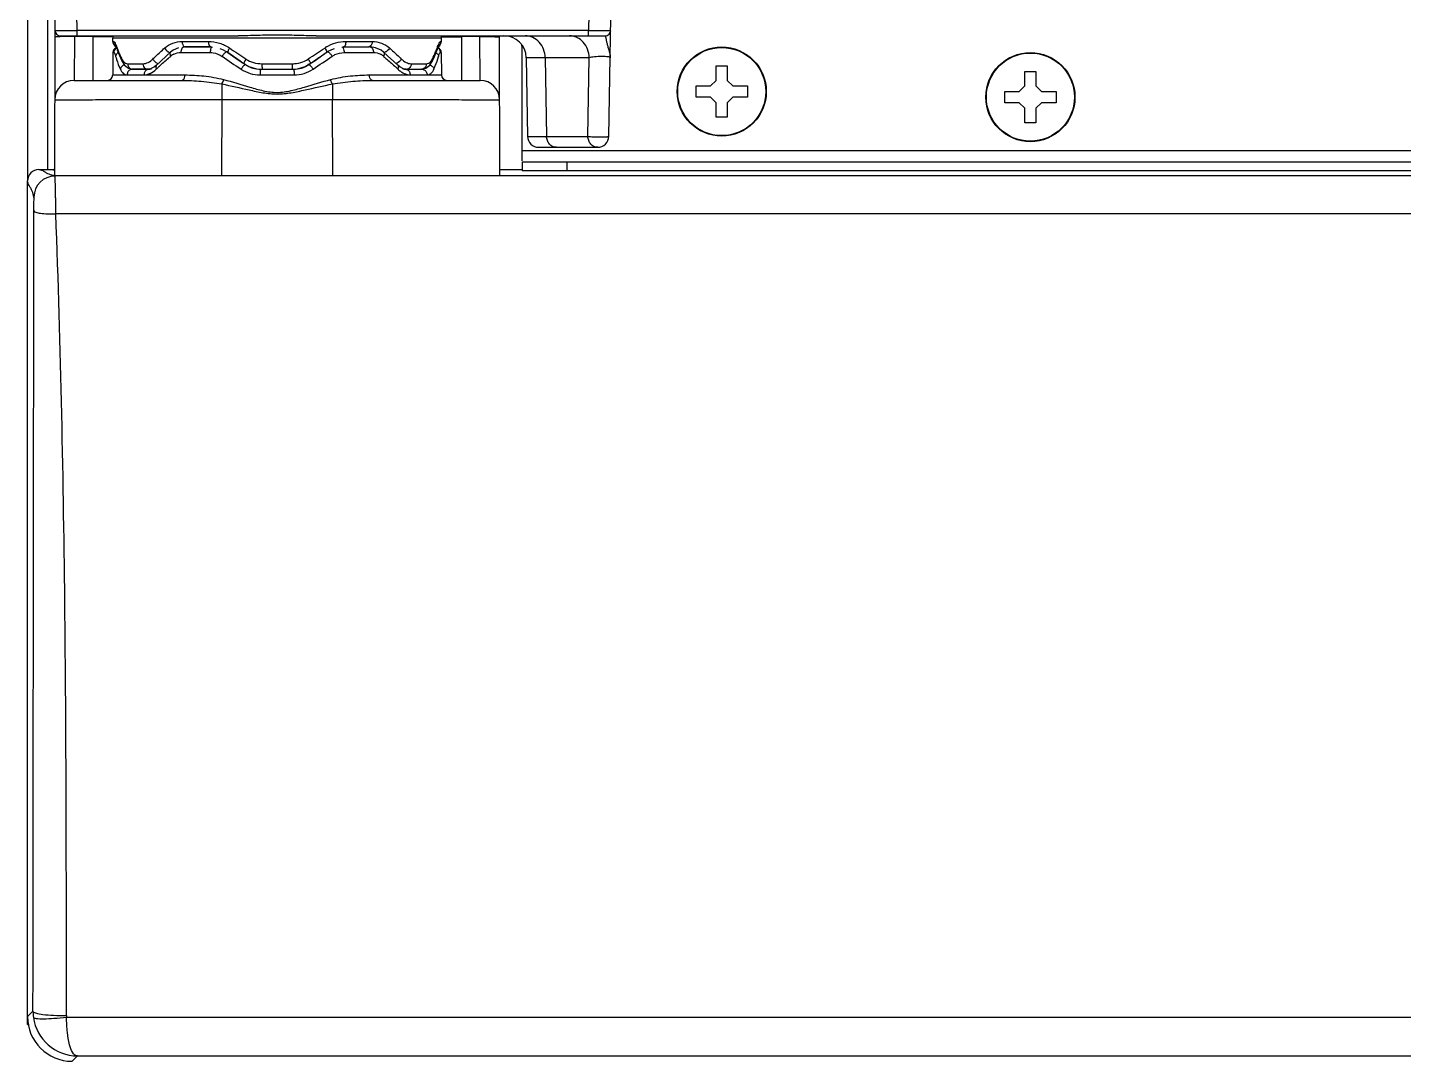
# Model space of a CAD drawing. Header units: millimetres. Extents: x -1319 to 3519, y -1539 to 2345.
# Drawn here: x 188.7 to 312.1, y -162.3 to -69.9 of the extents above; entities that cross this region are included whole.
import ezdxf

# ---------------------------------------------------------------- set-up
doc = ezdxf.new("R2010")
doc.units = ezdxf.units.MM
doc.header["$LTSCALE"] = 65.395
doc.layers.get('0').update_dxf_attribs({"linetype": 'CONTINUOUS'})

msp = doc.modelspace()

# ---------------------------------------------------------------- linework, layer by layer
at = {"linetype": 'Continuous'}
for p, q in [((188.66, 960.17), (188.66, -83.65)), ((190.46, 960.17), (190.46, -82.63)), ((191.06, -66.63), (191.12, -70.14)), ((193.12, -70.14), (193.06, -66.63)), ((239.06, -66.63), (239, -70.14)), ((240.83, -79.65), (241.06, -66.63)), ((191.12, -70.14), (191.07, -83.2)), ((193.12, -70.63), (193.12, -70.14)), ((239, -70.14), (193.12, -70.14)), ((239, -70.63), (239, -70.14)), ((191.62, -70.63), (207.57, -70.63)), ((192.87, -70.7), (192.85, -74.63)), ((192.87, -70.63), (192.87, -70.7)), ((194.53, -70.7), (192.87, -70.7)), ((194.53, -70.7), (194.52, -70.63)), ((194.53, -70.7), (194.53, -74.63)), ((196.29, -70.7), (196.27, -70.7)), ((196.31, -70.7), (196.29, -70.7)), ((196.34, -70.7), (196.31, -70.7)), ((196.31, -71.13), (196.31, -70.84)), ((211.06, -70.84), (196.31, -70.84)), ((196.31, -71.13), (196.37, -71.13)), ((196.56, -71.51), (196.61, -71.62)), ((196.61, -71.61), (196.67, -71.78)), ((202.53, -71.13), (204.9, -71.13)), ((225.81, -70.84), (211.06, -70.84)), ((214.55, -70.63), (240.5, -70.63)), ((217.22, -71.13), (219.59, -71.13)), ((225.44, -71.79), (225.51, -71.61)), ((225.51, -71.62), (225.56, -71.52)), ((225.56, -71.52), (225.57, -71.49)), ((225.75, -71.13), (225.81, -71.13)), ((225.81, -70.7), (225.78, -70.7)), ((225.83, -70.7), (225.81, -70.7)), ((225.81, -71.13), (225.81, -70.84)), ((225.85, -70.7), (225.83, -70.7)), ((227.6, -70.63), (227.6, -70.7)), ((229.26, -70.7), (227.6, -70.7)), ((227.6, -70.7), (227.6, -74.63)), ((229.26, -70.7), (229.26, -70.63)), ((229.28, -74.63), (229.26, -70.7)), ((231.05, -83.2), (231.01, -70.63)), ((196.33, -72.13), (196.31, -74.14)), ((196.33, -72.13), (196.41, -72.13)), ((196.67, -71.78), (196.71, -71.88)), ((196.68, -71.68), (196.68, -71.68)), ((196.7, -71.72), (196.71, -71.88)), ((197, -72.61), (197.14, -72.93)), ((197.12, -72.71), (197.14, -72.93)), ((201.5, -72.09), (201.5, -72.09)), ((202.42, -72.13), (205.05, -72.13)), ((205.11, -71.63), (202.82, -71.63)), ((202.82, -71.63), (205.12, -71.63)), ((205.11, -71.63), (205.25, -71.64)), ((206.56, -72.05), (206.65, -72.12)), ((215.47, -72.13), (215.59, -72.05)), ((215.47, -72.12), (215.56, -72.05)), ((216.87, -71.64), (217.01, -71.63)), ((217, -71.63), (219.3, -71.63)), ((217.01, -71.63), (219.3, -71.63)), ((217.07, -72.13), (219.7, -72.13)), ((220.62, -72.09), (220.62, -72.09)), ((220.98, -72.42), (220.62, -72.09)), ((224.98, -72.93), (225.12, -72.62)), ((225, -72.71), (224.98, -72.93)), ((225.42, -71.72), (225.41, -71.88)), ((225.41, -71.88), (225.44, -71.79)), ((225.44, -71.68), (225.44, -71.68)), ((225.71, -72.13), (225.79, -72.13)), ((225.79, -72.13), (225.81, -74.14)), ((233.06, -81.85), (233.06, -71.93)), ((233.42, -72.6), (233.54, -79.65)), ((235.11, -72.6), (233.42, -72.6)), ((239.07, -72.6), (235.11, -72.6)), ((235.11, -72.6), (235.24, -79.65)), ((238.95, -79.65), (239.07, -72.6)), ((197.14, -72.93), (197.35, -73.25)), ((197.14, -72.93), (197.14, -72.93)), ((197.35, -73.25), (197.71, -73.54)), ((197.66, -73.13), (199.02, -73.13)), ((197.71, -73.54), (198.11, -73.63)), ((199.53, -73.63), (198.05, -73.63)), ((198.11, -73.63), (199.43, -73.63)), ((199.71, -73.6), (199.52, -73.63)), ((200.05, -73.42), (199.71, -73.6)), ((200.24, -73.27), (200.05, -73.42)), ((200.24, -73.27), (200.24, -73.27)), ((207.85, -72.96), (208.08, -73.12)), ((208.08, -73.12), (208.52, -73.37)), ((208.08, -73.12), (208.12, -73.15)), ((208.12, -73.15), (208.21, -73.21)), ((208.21, -73.21), (208.22, -73.2)), ((208.52, -73.37), (209.22, -73.58)), ((209.22, -73.58), (209.74, -73.63)), ((209.59, -73.63), (212.53, -73.63)), ((209.69, -73.13), (212.43, -73.13)), ((209.74, -73.63), (212.38, -73.63)), ((213.59, -73.38), (214.04, -73.12)), ((213.9, -73.2), (213.91, -73.21)), ((213.91, -73.21), (214, -73.14)), ((214, -73.14), (214.04, -73.12)), ((214.04, -73.12), (214.28, -72.95)), ((222.06, -73.41), (221.88, -73.27)), ((221.88, -73.27), (221.88, -73.27)), ((222.4, -73.6), (222.06, -73.41)), ((222.6, -73.63), (222.4, -73.6)), ((222.59, -73.63), (224.07, -73.63)), ((222.69, -73.63), (224.01, -73.63)), ((223.1, -73.13), (224.46, -73.13)), ((224.01, -73.63), (224.41, -73.54)), ((224.98, -72.93), (224.98, -72.93)), ((250.46, -73.33), (251.46, -73.33)), ((250.46, -74.63), (250.46, -73.33)), ((251.46, -73.33), (251.46, -74.63)), ((278.16, -73.83), (279.16, -73.83)), ((278.16, -75.13), (278.16, -73.83)), ((279.16, -73.83), (279.16, -75.13)), ((192.85, -74.63), (202.5, -74.63)), ((196.31, -74.14), (197.6, -74.13)), ((199.13, -74.14), (202.78, -74.14)), ((206.09, -74.95), (206.09, -76.35)), ((209.54, -74.13), (212.58, -74.13)), ((216.03, -74.95), (216.03, -76.35)), ((219.33, -74.14), (223.01, -74.13)), ((219.61, -74.63), (229.28, -74.63)), ((224.52, -74.13), (225.81, -74.14)), ((248.66, -75.13), (249.96, -75.13)), ((248.66, -76.13), (248.66, -75.13)), ((249.96, -75.13), (250.46, -74.63)), ((251.46, -74.63), (251.96, -75.13)), ((251.96, -75.13), (253.26, -75.13)), ((253.26, -75.13), (253.26, -76.13)), ((277.66, -75.63), (278.16, -75.13)), ((279.16, -75.13), (279.66, -75.63)), ((206.1, -76.35), (206.07, -83.2)), ((206.1, -76.35), (216.03, -76.35)), ((216.05, -83.2), (216.03, -76.35)), ((249.96, -76.13), (248.66, -76.13)), ((250.46, -76.63), (249.96, -76.13)), ((251.96, -76.13), (251.46, -76.63)), ((253.26, -76.13), (251.96, -76.13)), ((276.36, -75.63), (277.66, -75.63)), ((276.36, -76.63), (276.36, -75.63)), ((279.66, -75.63), (280.96, -75.63)), ((280.96, -75.63), (280.96, -76.63)), ((250.46, -77.93), (250.46, -76.63)), ((251.46, -76.63), (251.46, -77.93)), ((277.66, -76.63), (276.36, -76.63)), ((278.16, -77.13), (277.66, -76.63)), ((278.16, -78.43), (278.16, -77.13)), ((279.66, -76.63), (279.16, -77.13)), ((279.16, -77.13), (279.16, -78.43)), ((280.96, -76.63), (279.66, -76.63)), ((251.46, -77.93), (250.46, -77.93)), ((279.16, -78.43), (278.16, -78.43)), ((233.54, -79.65), (235.24, -79.65)), ((235.24, -79.65), (238.95, -79.65)), ((233.06, -80.93), (1004.26, -80.93)), ((234.54, -80.63), (239.83, -80.63)), ((189.68, -82.63), (190.96, -82.63)), ((190.96, -82.63), (191.04, -82.67)), ((231.05, -82.63), (233.06, -82.63)), ((233.06, -81.93), (1004.26, -81.93)), ((233.06, -81.93), (233.06, -82.73)), ((1004.26, -82.73), (233.06, -82.73)), ((237.06, -81.93), (237.06, -82.73)), ((188.66, -158.63), (188.66, -83.65)), ((1046.2, -83.2), (191.12, -83.2)), ((314.66, -86.59), (191.2, -86.59)), ((188.66, -158.63), (189.15, -158.14)), ((188.66, -159.33), (188.66, -158.63)), ((192.16, -158.67), (335.89, -158.67)), ((188.66, -159.33), (188.8, -159.33)), ((192.66, -162.63), (193.14, -162.15)), ((193.14, -162.15), (335.89, -162.15))]:
    msp.add_line(p, q, dxfattribs=at)
for points in [[(196.56, -71.5), (196.54, -71.49), (196.56, -71.51)], [(196.71, -71.88), (196.82, -72.18), (197, -72.61)], [(201.5, -72.09), (201.12, -72.43), (200.58, -72.94), (200.24, -73.27)], [(202.21, -71.7), (201.72, -71.93), (201.5, -72.09)], [(205.91, -71.78), (206.21, -71.88), (206.65, -72.13)], [(206.65, -72.13), (207.06, -72.42), (207.65, -72.83), (208.08, -73.12)], [(214.04, -73.12), (214.46, -72.84), (215.05, -72.43), (215.47, -72.13)], [(215.59, -72.05), (215.98, -71.85), (216.21, -71.78)], [(220.62, -72.09), (220.39, -71.92), (219.9, -71.7), (219.41, -71.63)], [(221.88, -73.27), (221.53, -72.92), (220.98, -72.42)], [(225.12, -72.62), (225.3, -72.19), (225.41, -71.88)], [(212.38, -73.63), (212.89, -73.59), (213.59, -73.38)], [(224.41, -73.54), (224.76, -73.26), (224.98, -72.93)]]:
    msp.add_lwpolyline(points, dxfattribs=at)
for centre, radius in [((250.96, -75.63), 4), ((250.96, -75.63), 3.95), ((278.66, -76.13), 4), ((278.66, -76.13), 3.95)]:
    msp.add_circle(centre, radius, dxfattribs=at)
for centre, radius, start, end in [((191.62, -70.13), 0.5, 180.9998, 269.991), ((240.5, -70.13), 0.5, 270, 359), ((192.47, -158.67), 87.97, 89.74, 90.4099), ((195.58, 419.46), 490.16, 269.8762, 270.0801), ((196.81, -70.84), 0.5, 157.4989, 180), ((196.81, -71.13), 0.5, 180, 243.2396), ((225.31, -71.13), 0.5, 296.7615, 360), ((225.31, -70.84), 0.5, 0, 22.5111), ((226.53, 430.39), 501.1, 269.9221, 270.1216), ((231.42, -72.63), 2, 1, 90.0028), ((230.06, -71.93), 3, 0, 11.388), ((196.83, -72.13), 0.5, 112.375, 179.5), ((196.91, -72.13), 0.498, 127.1252, 134.8935), ((196.91, -72.13), 0.5, 122.2743, 127.1273), ((192, -73.38), 4.98, 19.3808, 19.8577), ((203.93, -69.18), 7.67, 199.3873, 200.5402), ((204.16, -69.09), 7.91, 200.5431, 202.1901), ((197.09, -72.62), 0.564, 121.1027, 126.8531), ((204.71, -68.86), 8.51, 202.21, 206.855), ((202.48, -73.61), 1.5, 122.4898, 130.3158), ((202.44, -73.55), 1.43, 117.3257, 122.4638), ((202.82, -73.69), 2.06, 90.0081, 93.0946), ((272.73, 24.23), 117.42, 235.4402, 236.4442), ((277.26, 27.79), 122.34, 234.7529, 235.4338), ((287.69, 47.94), 144.44, 235.9373, 236.6406), ((127.58, 58.2), 156.78, 303.3868, 304.0347), ((144.88, 27.76), 122.31, 304.5671, 305.2471), ((143.91, 32.34), 127.2, 303.5945, 304.5212), ((217.33, -74.67), 3.56, 121.3195, 124.0803), ((219.3, -73.69), 2.06, 86.8993, 89.9923), ((219.68, -73.55), 1.43, 57.5222, 62.6663), ((219.64, -73.61), 1.5, 49.6842, 57.4963), ((217.24, -68.79), 8.69, 333.1947, 337.7583), ((217.96, -69.09), 7.91, 337.8282, 339.4559), ((225.03, -72.62), 0.564, 53.1516, 58.9201), ((218.2, -69.18), 7.66, 339.4587, 340.6128), ((230.12, -73.38), 4.98, 160.1424, 160.6195), ((225.29, -72.13), 0.5, 0.5, 67.625), ((225.21, -72.13), 0.5, 52.8763, 57.7171), ((225.21, -72.13), 0.498, 45.1082, 52.8783), ((199.43, -72.54), 1.09, 270.0352, 274.7607), ((199.4, -72.36), 1.28, 286.3626, 287.8597), ((198.56, -71.87), 2.41, 313.0404, 313.539), ((218.63, -93), 26.73, 132.9178, 133.5275), ((214.85, -70.43), 2.93, 249.1525, 251.0357), ((203.55, -92.93), 26.64, 46.472, 47.0098), ((223.61, -71.82), 2.48, 226.461, 226.9657), ((222.73, -72.33), 1.31, 249.755, 253.3546), ((222.69, -72.54), 1.09, 265.1531, 269.9837), ((192.85, -76.38), 1.75, 90, 179.75), ((195.81, -74.13), 0.5, 270, 359.5), ((226.31, -74.13), 0.5, 180.5, 270), ((229.28, -76.38), 1.75, 0.1981, 90), ((234.54, -79.63), 1, 181, 269.9996), ((239.83, -79.63), 1, 270, 359), ((189.68, -83.65), 1.02, 89.9648, 180.0342), ((191.13, -85.1), 1.89, 90.0464, 179.9536), ((-349.49, -93.36), 540.74, 0.7167, 0.8688), ((193.15, -158.14), 4, 179.9909, 187.9785), ((193.16, -158.14), 4.01, 187.9633, 269.7496), ((193.4, -158.53), 1.25, 180.1243, 186.629)]:
    msp.add_arc(centre, radius, start, end, dxfattribs=at)
for centre, major_axis, ratio, start_param, end_param in [((190.96, -82.43), (0.179, -0.089), 0.99981, -1.107103, -0.583661), ((192.66, -158.63), (2.83, 2.83), 0.999924, -3.926953, -2.356233)]:
    msp.add_ellipse(centre, major_axis=major_axis, ratio=ratio, start_param=start_param, end_param=end_param, dxfattribs=at)
for points, knots in [([(191.12, -70.14), (191.12, -70.14), (191.13, -70.14), (191.14, -70.14), (191.17, -70.14), (191.21, -70.14), (191.28, -70.14), (191.36, -70.14), (191.51, -70.14), (191.73, -70.14), (192.02, -70.14), (192.37, -70.14), (192.74, -70.14), (192.99, -70.14), (193.12, -70.14)], [0, 0, 0, 0, 0.00485, 0.010865, 0.019254, 0.043098, 0.07617, 0.118119, 0.168571, 0.292925, 0.444468, 0.617308, 0.804981, 1, 1, 1, 1]), ([(239, -70.14), (239.13, -70.14), (239.38, -70.14), (239.75, -70.14), (240.1, -70.14), (240.4, -70.14), (240.61, -70.14), (240.76, -70.14), (240.84, -70.14), (240.91, -70.14), (240.95, -70.14), (240.98, -70.14), (240.99, -70.14), (241, -70.14), (241, -70.14)], [0, 0, 0, 0, 0.19502, 0.382696, 0.555536, 0.707078, 0.831432, 0.881883, 0.923832, 0.956903, 0.980747, 0.989136, 0.99515, 1, 1, 1, 1]), ([(191.46, -70.71), (191.41, -70.71), (191.33, -70.71), (191.23, -70.71), (191.17, -70.72), (191.15, -70.72), (191.13, -70.72), (191.12, -70.72), (191.12, -70.72)], [0, 0, 0, 0, 0.428089, 0.741952, 0.853348, 0.933568, 0.982329, 1, 1, 1, 1]), ([(191.84, -70.7), (191.81, -70.7), (191.68, -70.7), (191.55, -70.71), (191.46, -70.71)], [0, 0, 0, 0, 0.278594, 1, 1, 1, 1]), ([(196.37, -71.13), (196.39, -71.13), (196.42, -71.15), (196.49, -71.24), (196.54, -71.33), (196.57, -71.4)], [0, 0, 0, 0, 0.120984, 0.321363, 1, 1, 1, 1]), ([(196.57, -71.4), (196.58, -71.42), (196.62, -71.51), (196.65, -71.6), (196.68, -71.68)], [0, 0, 0, 0, 0.221825, 1, 1, 1, 1]), ([(200.97, -71.72), (201.18, -71.54), (201.68, -71.23), (202.25, -71.13), (202.53, -71.13)], [0, 0, 0, 0, 0.500153, 1, 1, 1, 1]), ([(202.53, -71.13), (202.53, -71.23), (202.56, -71.4), (202.66, -71.56), (202.73, -71.6)], [0, 0, 0, 0, 0.561502, 1, 1, 1, 1]), ([(204.9, -71.13), (205.23, -71.13), (205.9, -71.24), (206.51, -71.53), (206.79, -71.72)], [0, 0, 0, 0, 0.491526, 1, 1, 1, 1]), ([(204.9, -71.13), (204.9, -71.19), (204.91, -71.32), (204.95, -71.49), (205.04, -71.63), (205.11, -71.63)], [0, 0, 0, 0, 0.337362, 0.634129, 1, 1, 1, 1]), ([(211.06, -70.57), (210.48, -70.57), (209.32, -70.59), (208.15, -70.63), (207.57, -70.63)], [0, 0, 0, 0, 0.501214, 1, 1, 1, 1]), ([(214.55, -70.63), (213.97, -70.63), (212.8, -70.59), (211.64, -70.57), (211.06, -70.57)], [0, 0, 0, 0, 0.498786, 1, 1, 1, 1]), ([(215.48, -71.63), (215.74, -71.47), (216.31, -71.22), (216.92, -71.13), (217.22, -71.13)], [0, 0, 0, 0, 0.507909, 1, 1, 1, 1]), ([(217.22, -71.13), (217.22, -71.19), (217.21, -71.32), (217.17, -71.49), (217.08, -71.63), (217.01, -71.63)], [0, 0, 0, 0, 0.337366, 0.634134, 1, 1, 1, 1]), ([(219.59, -71.13), (219.59, -71.23), (219.56, -71.4), (219.46, -71.56), (219.39, -71.6)], [0, 0, 0, 0, 0.561454, 1, 1, 1, 1]), ([(219.59, -71.13), (219.87, -71.13), (220.44, -71.23), (220.94, -71.54), (221.15, -71.72)], [0, 0, 0, 0, 0.499841, 1, 1, 1, 1]), ([(225.44, -71.68), (225.45, -71.65), (225.48, -71.56), (225.52, -71.46), (225.55, -71.4)], [0, 0, 0, 0, 0.277712, 1, 1, 1, 1]), ([(225.55, -71.4), (225.58, -71.33), (225.63, -71.24), (225.7, -71.15), (225.73, -71.13), (225.75, -71.13)], [0, 0, 0, 0, 0.678671, 0.879044, 1, 1, 1, 1]), ([(229.26, -70.7), (229.48, -70.7), (229.81, -70.7), (230.22, -70.7), (230.48, -70.7), (230.67, -70.71), (230.8, -70.71), (230.87, -70.71), (230.93, -70.72), (230.97, -70.72), (230.99, -70.72), (231.01, -70.72), (231.01, -70.72)], [0, 0, 0, 0, 0.382508, 0.555268, 0.706684, 0.83103, 0.881457, 0.923426, 0.956515, 0.980382, 0.994876, 1, 1, 1, 1]), ([(235.11, -72.6), (235.11, -72.34), (235.02, -71.83), (234.63, -71.18), (234.04, -70.74), (233.57, -70.63), (233.34, -70.63)], [0, 0, 0, 0, 0.263695, 0.51941, 0.763809, 1, 1, 1, 1]), ([(239.07, -72.6), (239.07, -72.34), (238.97, -71.83), (238.58, -71.18), (238, -70.74), (237.52, -70.63), (237.3, -70.63)], [0, 0, 0, 0, 0.263695, 0.51941, 0.763809, 1, 1, 1, 1]), ([(240.5, -70.63), (240.5, -70.63), (240.51, -70.65), (240.52, -70.69), (240.54, -70.75), (240.56, -70.83), (240.58, -70.93), (240.61, -71.1), (240.67, -71.34), (240.75, -71.65), (240.85, -71.97), (240.94, -72.28), (240.96, -72.49), (240.96, -72.6)], [0, 0, 0, 0, 0.008206, 0.027598, 0.058489, 0.100333, 0.152261, 0.213168, 0.356559, 0.518371, 0.685346, 0.846706, 1, 1, 1, 1]), ([(196.41, -72.13), (196.42, -72.13), (196.46, -72.16), (196.51, -72.27), (196.55, -72.38), (196.57, -72.47)], [0, 0, 0, 0, 0.105626, 0.302204, 1, 1, 1, 1]), ([(196.75, -72.17), (196.73, -72.19), (196.64, -72.27), (196.58, -72.38), (196.57, -72.47)], [0, 0, 0, 0, 0.266813, 1, 1, 1, 1]), ([(196.57, -72.47), (196.6, -72.56), (196.71, -72.95), (196.86, -73.34), (196.99, -73.62)], [0, 0, 0, 0, 0.244914, 1, 1, 1, 1]), ([(197.12, -72.71), (197.13, -72.73), (197.17, -72.81), (197.23, -72.89), (197.27, -72.94)], [0, 0, 0, 0, 0.269391, 1, 1, 1, 1]), ([(199.02, -73.13), (199.18, -73.13), (199.52, -73.04), (199.79, -72.83), (199.92, -72.71)], [0, 0, 0, 0, 0.460732, 1, 1, 1, 1]), ([(199.92, -72.71), (200, -72.62), (200.34, -72.29), (200.7, -71.96), (200.97, -71.72)], [0, 0, 0, 0, 0.244626, 1, 1, 1, 1]), ([(199.92, -72.71), (199.94, -72.76), (200.05, -72.94), (200.25, -73.09), (200.41, -73.12)], [0, 0, 0, 0, 0.253555, 1, 1, 1, 1]), ([(200.43, -73.42), (200.51, -73.34), (200.87, -73.02), (201.23, -72.7), (201.51, -72.47)], [0, 0, 0, 0, 0.245066, 1, 1, 1, 1]), ([(200.97, -71.72), (201.03, -71.84), (201.14, -71.97), (201.28, -72.07), (201.32, -72.08)], [0, 0, 0, 0, 0.757469, 1, 1, 1, 1]), ([(201.32, -72.08), (201.33, -72.09), (201.38, -72.11), (201.43, -72.13), (201.47, -72.14)], [0, 0, 0, 0, 0.268647, 1, 1, 1, 1]), ([(201.5, -72.09), (201.48, -72.11), (201.41, -72.23), (201.46, -72.37), (201.51, -72.47)], [0, 0, 0, 0, 0.197086, 1, 1, 1, 1]), ([(202.71, -71.63), (202.63, -71.63), (202.5, -71.75), (202.43, -71.94), (202.42, -72.06), (202.42, -72.13)], [0, 0, 0, 0, 0.409233, 0.68965, 1, 1, 1, 1]), ([(205.05, -72.13), (205.15, -72.13), (205.52, -72.16), (205.89, -72.3), (206.12, -72.47)], [0, 0, 0, 0, 0.246804, 1, 1, 1, 1]), ([(205.18, -71.67), (205.16, -71.68), (205.11, -71.76), (205.08, -71.86), (205.07, -71.94)], [0, 0, 0, 0, 0.198554, 1, 1, 1, 1]), ([(206.36, -72.17), (206.34, -72.19), (206.25, -72.28), (206.18, -72.38), (206.12, -72.47)], [0, 0, 0, 0, 0.231486, 1, 1, 1, 1]), ([(206.53, -72.06), (206.52, -72.06), (206.46, -72.09), (206.4, -72.13), (206.36, -72.17)], [0, 0, 0, 0, 0.183797, 1, 1, 1, 1]), ([(206.79, -71.72), (206.73, -71.81), (206.67, -71.93), (206.63, -72.07), (206.63, -72.12), (206.65, -72.13)], [0, 0, 0, 0, 0.673232, 0.885189, 1, 1, 1, 1]), ([(208.26, -72.71), (208.23, -72.76), (208.18, -72.85), (208.11, -72.97), (208.08, -73.05), (208.06, -73.11), (208.08, -73.12)], [0, 0, 0, 0, 0.377558, 0.693216, 0.905617, 1, 1, 1, 1]), ([(208.26, -72.71), (208.47, -72.85), (208.94, -73.06), (209.44, -73.13), (209.69, -73.13)], [0, 0, 0, 0, 0.498793, 1, 1, 1, 1]), ([(212.43, -73.13), (212.68, -73.13), (213.18, -73.06), (213.65, -72.85), (213.86, -72.71)], [0, 0, 0, 0, 0.501209, 1, 1, 1, 1]), ([(213.86, -72.71), (213.89, -72.76), (213.94, -72.85), (214.01, -72.97), (214.04, -73.05), (214.06, -73.11), (214.04, -73.12)], [0, 0, 0, 0, 0.377543, 0.693205, 0.905615, 1, 1, 1, 1]), ([(215.33, -71.72), (215.37, -71.79), (215.44, -71.9), (215.49, -72.03), (215.49, -72.08)], [0, 0, 0, 0, 0.60056, 1, 1, 1, 1]), ([(215.49, -72.08), (215.49, -72.09), (215.49, -72.11), (215.48, -72.13), (215.47, -72.13)], [0, 0, 0, 0, 0.316513, 1, 1, 1, 1]), ([(215.56, -72.05), (215.57, -72.05), (215.57, -72.05), (215.58, -72.06), (215.58, -72.06)], [0, 0, 0, 0, 0.483462, 1, 1, 1, 1]), ([(215.58, -72.06), (215.58, -72.06), (215.61, -72.06), (215.63, -72.07), (215.65, -72.08)], [0, 0, 0, 0, 0.208146, 1, 1, 1, 1]), ([(215.65, -72.08), (215.66, -72.09), (215.7, -72.12), (215.73, -72.15), (215.76, -72.17)], [0, 0, 0, 0, 0.217589, 1, 1, 1, 1]), ([(215.76, -72.17), (215.78, -72.19), (215.87, -72.28), (215.94, -72.38), (216, -72.47)], [0, 0, 0, 0, 0.231479, 1, 1, 1, 1]), ([(216, -72.47), (216.08, -72.41), (216.4, -72.22), (216.79, -72.13), (217.07, -72.13)], [0, 0, 0, 0, 0.25621, 1, 1, 1, 1]), ([(216.94, -71.67), (216.96, -71.68), (217.01, -71.76), (217.04, -71.86), (217.05, -71.94)], [0, 0, 0, 0, 0.19856, 1, 1, 1, 1]), ([(219.41, -71.63), (219.49, -71.63), (219.62, -71.75), (219.69, -71.94), (219.7, -72.06), (219.7, -72.13)], [0, 0, 0, 0, 0.409236, 0.689652, 1, 1, 1, 1]), ([(220.62, -72.09), (220.64, -72.11), (220.71, -72.23), (220.66, -72.37), (220.61, -72.47)], [0, 0, 0, 0, 0.197079, 1, 1, 1, 1]), ([(220.61, -72.47), (220.71, -72.55), (221.08, -72.87), (221.45, -73.2), (221.72, -73.45)], [0, 0, 0, 0, 0.255018, 1, 1, 1, 1]), ([(220.8, -72.08), (220.79, -72.09), (220.74, -72.11), (220.69, -72.13), (220.65, -72.14)], [0, 0, 0, 0, 0.268658, 1, 1, 1, 1]), ([(221.15, -71.72), (221.09, -71.84), (220.98, -71.97), (220.84, -72.07), (220.8, -72.08)], [0, 0, 0, 0, 0.757479, 1, 1, 1, 1]), ([(221.15, -71.72), (221.24, -71.8), (221.6, -72.13), (221.95, -72.46), (222.2, -72.71)], [0, 0, 0, 0, 0.25535, 1, 1, 1, 1]), ([(222.2, -72.71), (222.18, -72.76), (222.07, -72.94), (221.87, -73.09), (221.71, -73.12)], [0, 0, 0, 0, 0.253565, 1, 1, 1, 1]), ([(222.2, -72.71), (222.33, -72.83), (222.6, -73.04), (222.94, -73.13), (223.1, -73.13)], [0, 0, 0, 0, 0.539221, 1, 1, 1, 1]), ([(224.85, -72.94), (224.86, -72.92), (224.92, -72.85), (224.97, -72.77), (225, -72.71)], [0, 0, 0, 0, 0.231641, 1, 1, 1, 1]), ([(225.13, -73.62), (225.17, -73.52), (225.34, -73.15), (225.47, -72.76), (225.55, -72.47)], [0, 0, 0, 0, 0.255662, 1, 1, 1, 1]), ([(225.37, -72.17), (225.39, -72.19), (225.48, -72.27), (225.54, -72.38), (225.55, -72.47)], [0, 0, 0, 0, 0.26681, 1, 1, 1, 1]), ([(225.55, -72.47), (225.57, -72.38), (225.61, -72.27), (225.66, -72.16), (225.7, -72.13), (225.71, -72.13)], [0, 0, 0, 0, 0.697796, 0.894374, 1, 1, 1, 1]), ([(240.96, -72.6), (240.96, -72.57), (240.86, -72.53), (240.73, -72.51), (240.48, -72.49), (240.08, -72.48), (239.67, -72.5), (239.29, -72.55), (239.13, -72.58), (239.07, -72.6)], [0, 0, 0, 0, 0.036013, 0.119644, 0.247793, 0.407782, 0.749916, 0.894102, 1, 1, 1, 1]), ([(197.34, -73.24), (197.26, -73.27), (197.1, -73.37), (197.01, -73.53), (196.99, -73.62)], [0, 0, 0, 0, 0.522789, 1, 1, 1, 1]), ([(196.99, -73.62), (197.05, -73.76), (197.2, -74.01), (197.48, -74.13), (197.6, -74.13)], [0, 0, 0, 0, 0.557749, 1, 1, 1, 1]), ([(197.27, -72.94), (197.32, -73), (197.44, -73.09), (197.59, -73.13), (197.66, -73.13)], [0, 0, 0, 0, 0.524547, 1, 1, 1, 1]), ([(197.88, -73.67), (197.79, -73.71), (197.65, -73.84), (197.6, -74.04), (197.6, -74.14)], [0, 0, 0, 0, 0.488427, 1, 1, 1, 1]), ([(197.66, -73.13), (197.66, -73.22), (197.7, -73.39), (197.82, -73.52), (197.88, -73.56)], [0, 0, 0, 0, 0.509934, 1, 1, 1, 1]), ([(199.02, -73.13), (199.02, -73.22), (199.06, -73.38), (199.16, -73.52), (199.23, -73.56)], [0, 0, 0, 0, 0.520013, 1, 1, 1, 1]), ([(199.37, -73.67), (199.29, -73.71), (199.16, -73.85), (199.12, -74.04), (199.12, -74.14)], [0, 0, 0, 0, 0.474586, 1, 1, 1, 1]), ([(199.13, -74.14), (199.22, -74.14), (199.41, -74.09), (199.79, -73.97), (200.05, -73.78), (200.2, -73.63)], [0, 0, 0, 0, 0.224081, 0.463055, 1, 1, 1, 1]), ([(199.23, -73.56), (199.24, -73.57), (199.31, -73.61), (199.38, -73.63), (199.43, -73.63)], [0, 0, 0, 0, 0.258819, 1, 1, 1, 1]), ([(200.24, -73.27), (200.2, -73.3), (200.16, -73.43), (200.19, -73.55), (200.22, -73.62)], [0, 0, 0, 0, 0.438215, 1, 1, 1, 1]), ([(208.05, -73.33), (208.03, -73.35), (207.95, -73.44), (207.88, -73.54), (207.83, -73.62)], [0, 0, 0, 0, 0.224993, 1, 1, 1, 1]), ([(207.83, -73.62), (208.08, -73.78), (208.63, -74.04), (209.23, -74.13), (209.54, -74.13)], [0, 0, 0, 0, 0.498215, 1, 1, 1, 1]), ([(208.15, -73.24), (208.14, -73.24), (208.11, -73.27), (208.08, -73.3), (208.05, -73.33)], [0, 0, 0, 0, 0.209333, 1, 1, 1, 1]), ([(208.21, -73.21), (208.21, -73.21), (208.18, -73.21), (208.16, -73.22), (208.15, -73.24)], [0, 0, 0, 0, 0.172381, 1, 1, 1, 1]), ([(208.21, -73.21), (208.41, -73.34), (208.86, -73.56), (209.34, -73.63), (209.59, -73.63)], [0, 0, 0, 0, 0.497897, 1, 1, 1, 1]), ([(209.57, -73.67), (209.55, -73.73), (209.54, -73.88), (209.54, -74.03), (209.54, -74.13)], [0, 0, 0, 0, 0.399776, 1, 1, 1, 1]), ([(209.59, -73.63), (209.59, -73.63), (209.57, -73.64), (209.57, -73.66), (209.57, -73.67)], [0, 0, 0, 0, 0.127156, 1, 1, 1, 1]), ([(209.69, -73.13), (209.69, -73.15), (209.69, -73.24), (209.7, -73.32), (209.7, -73.38)], [0, 0, 0, 0, 0.259109, 1, 1, 1, 1]), ([(209.7, -73.38), (209.7, -73.4), (209.71, -73.48), (209.71, -73.55), (209.72, -73.6)], [0, 0, 0, 0, 0.32018, 1, 1, 1, 1]), ([(209.72, -73.6), (209.73, -73.61), (209.73, -73.62), (209.74, -73.63), (209.74, -73.63)], [0, 0, 0, 0, 0.687314, 1, 1, 1, 1]), ([(212.4, -73.6), (212.4, -73.61), (212.39, -73.62), (212.38, -73.63), (212.38, -73.63)], [0, 0, 0, 0, 0.687317, 1, 1, 1, 1]), ([(212.42, -73.38), (212.42, -73.4), (212.41, -73.48), (212.41, -73.55), (212.4, -73.6)], [0, 0, 0, 0, 0.320178, 1, 1, 1, 1]), ([(212.43, -73.13), (212.43, -73.15), (212.43, -73.24), (212.42, -73.32), (212.42, -73.38)], [0, 0, 0, 0, 0.259109, 1, 1, 1, 1]), ([(212.53, -73.63), (212.78, -73.63), (213.26, -73.56), (213.71, -73.34), (213.91, -73.21)], [0, 0, 0, 0, 0.502095, 1, 1, 1, 1]), ([(212.53, -73.63), (212.53, -73.63), (212.55, -73.64), (212.55, -73.66), (212.55, -73.67)], [0, 0, 0, 0, 0.127161, 1, 1, 1, 1]), ([(212.55, -73.67), (212.57, -73.73), (212.58, -73.88), (212.58, -74.03), (212.58, -74.13)], [0, 0, 0, 0, 0.399772, 1, 1, 1, 1]), ([(212.58, -74.13), (212.89, -74.13), (213.49, -74.04), (214.04, -73.78), (214.29, -73.62)], [0, 0, 0, 0, 0.501777, 1, 1, 1, 1]), ([(213.91, -73.21), (213.91, -73.21), (213.94, -73.21), (213.96, -73.22), (213.97, -73.24)], [0, 0, 0, 0, 0.172382, 1, 1, 1, 1]), ([(213.97, -73.24), (213.98, -73.24), (214.01, -73.27), (214.04, -73.3), (214.07, -73.33)], [0, 0, 0, 0, 0.209332, 1, 1, 1, 1]), ([(214.07, -73.33), (214.09, -73.35), (214.17, -73.44), (214.24, -73.54), (214.29, -73.62)], [0, 0, 0, 0, 0.224992, 1, 1, 1, 1]), ([(221.88, -73.27), (221.92, -73.3), (221.96, -73.43), (221.93, -73.55), (221.9, -73.62)], [0, 0, 0, 0, 0.438212, 1, 1, 1, 1]), ([(221.92, -73.63), (221.94, -73.66), (222.05, -73.75), (222.17, -73.84), (222.26, -73.9)], [0, 0, 0, 0, 0.259297, 1, 1, 1, 1]), ([(222.26, -73.9), (222.32, -73.93), (222.55, -74.06), (222.82, -74.13), (223.01, -74.13)], [0, 0, 0, 0, 0.27079, 1, 1, 1, 1]), ([(222.89, -73.56), (222.88, -73.57), (222.81, -73.61), (222.74, -73.63), (222.69, -73.63)], [0, 0, 0, 0, 0.258818, 1, 1, 1, 1]), ([(222.75, -73.67), (222.83, -73.71), (222.96, -73.85), (223, -74.04), (223, -74.14)], [0, 0, 0, 0, 0.474586, 1, 1, 1, 1]), ([(223.1, -73.13), (223.1, -73.22), (223.06, -73.38), (222.96, -73.52), (222.89, -73.56)], [0, 0, 0, 0, 0.520014, 1, 1, 1, 1]), ([(224.46, -73.13), (224.46, -73.22), (224.42, -73.39), (224.3, -73.52), (224.24, -73.56)], [0, 0, 0, 0, 0.509934, 1, 1, 1, 1]), ([(224.24, -73.67), (224.33, -73.71), (224.47, -73.84), (224.52, -74.04), (224.52, -74.14)], [0, 0, 0, 0, 0.488427, 1, 1, 1, 1]), ([(224.46, -73.13), (224.53, -73.13), (224.68, -73.09), (224.8, -73), (224.85, -72.94)], [0, 0, 0, 0, 0.475419, 1, 1, 1, 1]), ([(224.52, -74.13), (224.64, -74.13), (224.92, -74.01), (225.07, -73.76), (225.13, -73.62)], [0, 0, 0, 0, 0.442416, 1, 1, 1, 1]), ([(224.77, -73.24), (224.86, -73.27), (225.02, -73.37), (225.11, -73.53), (225.13, -73.62)], [0, 0, 0, 0, 0.522789, 1, 1, 1, 1]), ([(197.6, -74.14), (197.83, -74.14), (198.34, -74.12), (198.84, -74.14), (199.12, -74.14)], [0, 0, 0, 0, 0.455112, 1, 1, 1, 1]), ([(202.5, -74.63), (202.54, -74.63), (202.65, -74.58), (202.76, -74.4), (202.78, -74.23), (202.78, -74.14)], [0, 0, 0, 0, 0.184306, 0.54454, 1, 1, 1, 1]), ([(202.5, -74.63), (203.09, -74.63), (204.29, -74.68), (205.49, -74.84), (206.09, -74.95)], [0, 0, 0, 0, 0.486206, 1, 1, 1, 1]), ([(202.78, -74.14), (203.35, -74.14), (204.52, -74.2), (205.67, -74.4), (206.26, -74.55)], [0, 0, 0, 0, 0.483139, 1, 1, 1, 1]), ([(206.09, -74.95), (206.11, -74.93), (206.19, -74.8), (206.23, -74.66), (206.26, -74.55)], [0, 0, 0, 0, 0.20747, 1, 1, 1, 1]), ([(206.09, -74.95), (206.92, -75.11), (208.14, -75.4), (209.79, -75.75), (210.63, -75.85), (211.06, -75.85)], [0, 0, 0, 0, 0.49597, 0.747563, 1, 1, 1, 1]), ([(206.26, -74.55), (207.05, -74.75), (208.22, -75.12), (209.81, -75.58), (210.64, -75.71), (211.06, -75.71)], [0, 0, 0, 0, 0.493652, 0.746154, 1, 1, 1, 1]), ([(211.06, -75.71), (211.48, -75.71), (212.31, -75.57), (213.9, -75.12), (215.08, -74.75), (215.87, -74.55)], [0, 0, 0, 0, 0.253855, 0.506362, 1, 1, 1, 1]), ([(211.06, -75.85), (211.49, -75.85), (212.33, -75.75), (213.98, -75.4), (215.21, -75.11), (216.03, -74.95)], [0, 0, 0, 0, 0.252444, 0.504039, 1, 1, 1, 1]), ([(215.87, -74.55), (216.45, -74.4), (217.6, -74.2), (218.77, -74.14), (219.33, -74.14)], [0, 0, 0, 0, 0.516815, 1, 1, 1, 1]), ([(216.03, -74.95), (216.01, -74.93), (215.94, -74.8), (215.89, -74.66), (215.87, -74.55)], [0, 0, 0, 0, 0.207377, 1, 1, 1, 1]), ([(216.03, -74.95), (216.64, -74.84), (217.83, -74.68), (219.03, -74.63), (219.61, -74.63)], [0, 0, 0, 0, 0.513752, 1, 1, 1, 1]), ([(219.61, -74.63), (219.57, -74.63), (219.46, -74.58), (219.36, -74.4), (219.33, -74.23), (219.33, -74.14)], [0, 0, 0, 0, 0.184252, 0.54448, 1, 1, 1, 1]), ([(223, -74.14), (223.28, -74.14), (223.78, -74.12), (224.29, -74.14), (224.52, -74.14)], [0, 0, 0, 0, 0.544888, 1, 1, 1, 1]), ([(191.1, -76.37), (191.1, -76.37), (191.11, -76.37), (191.12, -76.37), (191.14, -76.37), (191.19, -76.37), (191.27, -76.37), (191.4, -76.37), (191.56, -76.37), (191.75, -76.36), (191.99, -76.36), (192.36, -76.36), (192.91, -76.36), (193.67, -76.36), (194.54, -76.36), (195.53, -76.35), (196.61, -76.35), (198.24, -76.35), (200.43, -76.35), (203.21, -76.35), (205.12, -76.35), (206.1, -76.35)], [0, 0, 0, 0, 0.000307, 0.001214, 0.002721, 0.004828, 0.010836, 0.01923, 0.029989, 0.043083, 0.058483, 0.076155, 0.118124, 0.168592, 0.227069, 0.292995, 0.36573, 0.44457, 0.617461, 0.805005, 1, 1, 1, 1]), ([(216.03, -76.35), (217.01, -76.35), (218.92, -76.35), (221.69, -76.35), (223.89, -76.35), (225.51, -76.35), (226.6, -76.35), (227.59, -76.36), (228.46, -76.36), (229.22, -76.36), (229.77, -76.36), (230.14, -76.36), (230.37, -76.37), (230.57, -76.37), (230.73, -76.37), (230.85, -76.37), (230.94, -76.37), (230.99, -76.37), (231.01, -76.37), (231.02, -76.38), (231.03, -76.37), (231.03, -76.37)], [0, 0, 0, 0, 0.194994, 0.382543, 0.555443, 0.634286, 0.707017, 0.772939, 0.831412, 0.881876, 0.923845, 0.941515, 0.956914, 0.970009, 0.980769, 0.989162, 0.995171, 0.997278, 0.998786, 0.999693, 1, 1, 1, 1]), ([(236.12, -80.63), (236.01, -80.63), (235.77, -80.58), (235.48, -80.36), (235.29, -80.03), (235.24, -79.78), (235.24, -79.65)], [0, 0, 0, 0, 0.236162, 0.480587, 0.736337, 1, 1, 1, 1]), ([(238.95, -79.65), (239.1, -79.67), (239.37, -79.69), (239.74, -79.7), (240.06, -79.71), (240.35, -79.7), (240.57, -79.69), (240.7, -79.68), (240.77, -79.67), (240.81, -79.66), (240.83, -79.65), (240.83, -79.65)], [0, 0, 0, 0, 0.250957, 0.419807, 0.593954, 0.754394, 0.883695, 0.932133, 0.967984, 0.990421, 1, 1, 1, 1]), ([(239.83, -80.63), (239.72, -80.63), (239.48, -80.58), (239.19, -80.36), (239, -80.03), (238.95, -79.78), (238.95, -79.65)], [0, 0, 0, 0, 0.236308, 0.480761, 0.736435, 1, 1, 1, 1]), ([(190.14, -82.79), (190.11, -82.78), (189.96, -82.71), (189.8, -82.66), (189.68, -82.63)], [0, 0, 0, 0, 0.199876, 1, 1, 1, 1]), ([(189.23, -85.1), (189.2, -84.92), (189.14, -84.64), (188.95, -84.31), (188.76, -84.03), (188.7, -83.79), (188.66, -83.65)], [0, 0, 0, 0, 0.348306, 0.539194, 0.716986, 1, 1, 1, 1]), ([(191.12, -83.2), (191.03, -83.18), (190.77, -83.13), (190.51, -83.03), (190.37, -82.94)], [0, 0, 0, 0, 0.369919, 1, 1, 1, 1]), ([(191.18, -85.16), (191.18, -84.9), (191.17, -84.43), (191.16, -83.88), (191.15, -83.54), (191.15, -83.36), (191.13, -83.27), (191.14, -83.21), (191.12, -83.2)], [0, 0, 0, 0, 0.402853, 0.721186, 0.839322, 0.926304, 0.980207, 1, 1, 1, 1]), ([(189.24, -86.34), (189.24, -86.05), (189.22, -85.64), (189.26, -85.22), (189.23, -85.1)], [0, 0, 0, 0, 0.684524, 1, 1, 1, 1]), ([(189.15, -158.14), (189.16, -152.15), (189.18, -128.21), (189.21, -104.28), (189.24, -86.34)], [0, 0, 0, 0, 0.25044, 1, 1, 1, 1]), ([(189.24, -86.34), (189.24, -86.4), (189.5, -86.5), (189.87, -86.56), (190.5, -86.61), (190.95, -86.6), (191.2, -86.59)], [0, 0, 0, 0, 0.096955, 0.313426, 0.629299, 1, 1, 1, 1]), ([(192.15, -158.53), (192.15, -146.54), (192.14, -122.56), (191.65, -98.58), (191.2, -86.59)], [0, 0, 0, 0, 0.500002, 1, 1, 1, 1]), ([(189.15, -158.14), (189.15, -158.17), (189.24, -158.25), (189.53, -158.34), (190.14, -158.45), (191.06, -158.52), (191.77, -158.53), (192.15, -158.53)], [0, 0, 0, 0, 0.032334, 0.093863, 0.310371, 0.627699, 1, 1, 1, 1]), ([(189.19, -158.7), (189.19, -158.73), (189.29, -158.77), (189.58, -158.82), (190.19, -158.83), (191.09, -158.78), (191.78, -158.72), (192.16, -158.67)], [0, 0, 0, 0, 0.029223, 0.089699, 0.306083, 0.624719, 1, 1, 1, 1]), ([(193.14, -162.15), (192.74, -162.14), (192.38, -161.11), (192.23, -160), (192.17, -159.13), (192.16, -158.68)], [0, 0, 0, 0, 0.323941, 0.629558, 1, 1, 1, 1])]:
    msp.add_open_spline(points, degree=3, knots=knots, dxfattribs=at)
for points in [[(196.37, -71.13), (196.37, -71.22), (196.4, -71.31), (196.44, -71.38)], [(196.44, -71.38), (196.48, -71.46), (196.55, -71.52), (196.62, -71.56)], [(202.73, -71.6), (202.76, -71.62), (202.79, -71.63), (202.82, -71.63)], [(219.39, -71.6), (219.36, -71.62), (219.33, -71.63), (219.3, -71.63)], [(225.68, -71.38), (225.64, -71.46), (225.57, -71.52), (225.5, -71.56)], [(225.75, -71.13), (225.75, -71.22), (225.72, -71.31), (225.68, -71.38)], [(196.45, -71.94), (196.42, -72), (196.41, -72.06), (196.41, -72.13)], [(196.56, -71.78), (196.51, -71.82), (196.47, -71.88), (196.45, -71.94)], [(201.78, -72.28), (201.98, -72.18), (202.2, -72.13), (202.42, -72.13)], [(205.07, -71.94), (205.06, -72), (205.05, -72.06), (205.05, -72.13)], [(205.23, -71.63), (205.21, -71.64), (205.19, -71.65), (205.18, -71.67)], [(206.56, -72.05), (206.55, -72.05), (206.54, -72.06), (206.53, -72.06)], [(216.89, -71.63), (216.91, -71.64), (216.93, -71.65), (216.94, -71.67)], [(217.05, -71.94), (217.06, -72), (217.07, -72.06), (217.07, -72.13)], [(219.7, -72.13), (219.92, -72.13), (220.14, -72.18), (220.34, -72.28)], [(225.56, -71.78), (225.61, -71.82), (225.65, -71.88), (225.67, -71.94)], [(225.67, -71.94), (225.7, -72), (225.71, -72.06), (225.71, -72.13)], [(197.85, -73.58), (197.92, -73.61), (197.98, -73.63), (198.05, -73.63)], [(197.88, -73.56), (197.95, -73.61), (198.03, -73.63), (198.11, -73.63)], [(198.05, -73.63), (197.99, -73.63), (197.93, -73.64), (197.88, -73.67)], [(199.52, -73.63), (199.47, -73.63), (199.42, -73.64), (199.37, -73.67)], [(199.52, -73.63), (199.6, -73.62), (199.68, -73.61), (199.76, -73.58)], [(222.36, -73.58), (222.44, -73.6), (222.52, -73.62), (222.6, -73.63)], [(222.6, -73.63), (222.65, -73.63), (222.7, -73.64), (222.75, -73.67)], [(224.24, -73.56), (224.17, -73.61), (224.09, -73.63), (224.01, -73.63)], [(224.07, -73.63), (224.13, -73.63), (224.2, -73.61), (224.26, -73.58)], [(224.07, -73.63), (224.13, -73.63), (224.19, -73.64), (224.24, -73.67)], [(190.37, -82.94), (190.29, -82.89), (190.22, -82.83), (190.14, -82.79)]]:
    msp.add_open_spline(points, degree=3, dxfattribs=at)

doc.saveas('drawing.dxf')
